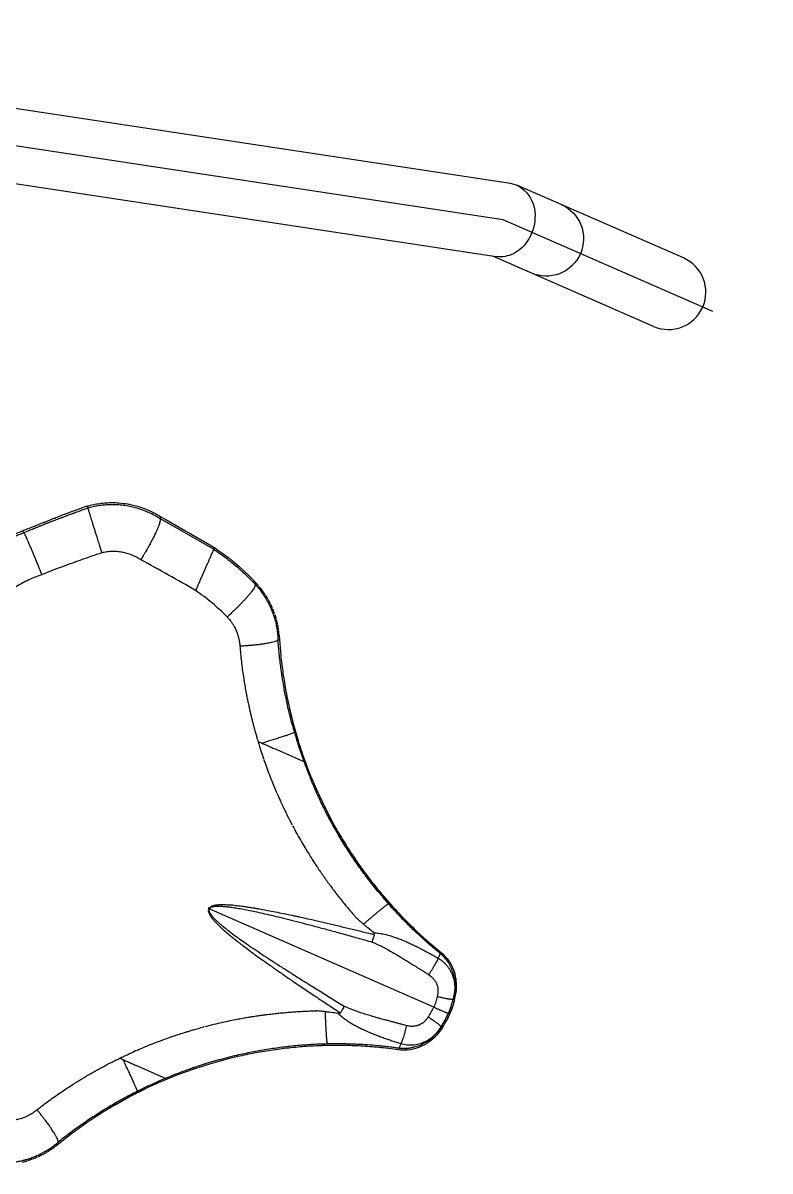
# Model space of a CAD drawing. Header units: millimetres. Extents: x 1145859089 to 1147511753, y -1047484727 to -1047247487.
# Drawn here: x 1146005677 to 1146006017, y -1047431487 to -1047430964 of the extents above; entities that cross this region are included whole.
import ezdxf
from ezdxf.xclip import XClip

# ---------------------------------------------------------------- set-up
doc = ezdxf.new("R2010")
doc.units = ezdxf.units.MM
doc.header["$LTSCALE"] = 100
doc.header["$MEASUREMENT"] = 0
doc.header["$XCLIPFRAME"] = 2
doc.linetypes.add('단지배치도$0$CENTER', pattern=[31, 30, -0.5, 0, -0.5])
doc.layers.get('0').update_dxf_attribs({"linetype": 'CONTINUOUS'})
doc.layers.add('XREF', color=135, linetype='CONTINUOUS')
doc.layers.add('단지배치도$0$W240910', color=135, linetype='CONTINUOUS')

# ---------------------------------------------------------------- blocks, each defined once
blk = doc.blocks.new('단지배치도$0$zw$9902')
at = {"layer": '단지배치도$0$W240910', "linetype": 'ByBlock', "ltscale": 20}
for p, q in [((67398.86, -59613.34), (67757.99, -59667.81)), ((67751.57, -59701.22), (67393.74, -59646.96)), ((67757.99, -59667.81), (67760.96, -59668.67)), ((67836.75, -59701.81), (67760.96, -59668.67)), ((67823.13, -59732.97), (67750, -59700.98)), ((67565.47, -59814.81), (67565.76, -59815.72)), ((67598.99, -59819.69), (67598.52, -59820.47)), ((67598.99, -59819.69), (67601.22, -59820.93)), ((67545.67, -59822.25), (67549.05, -59820.92)), ((67550.64, -59820.31), (67550.78, -59820.25)), ((67550.78, -59820.25), (67550.92, -59820.2)), ((67598.53, -59820.48), (67598.52, -59820.47)), ((67610.87, -59827.41), (67598.52, -59820.47)), ((67601.22, -59820.93), (67604.09, -59822.55)), ((67604.09, -59822.55), (67606.96, -59824.18)), ((67606.96, -59824.18), (67609.82, -59825.82)), ((67536.6, -59826.97), (67536.24, -59826.08)), ((67609.82, -59825.82), (67612.67, -59827.47)), ((67622.97, -59834.46), (67610.87, -59827.41)), ((67612.67, -59827.47), (67615.52, -59829.13)), ((67615.52, -59829.13), (67618.37, -59830.8)), ((67618.37, -59830.8), (67621.2, -59832.48)), ((67621.2, -59832.48), (67623.49, -59833.84)), ((67622.96, -59834.48), (67622.97, -59834.46)), ((67622.99, -59834.49), (67622.97, -59834.48)), ((67623.02, -59834.5), (67622.99, -59834.49)), ((67623.03, -59834.51), (67623.02, -59834.5)), ((67623.05, -59834.52), (67623.03, -59834.51)), ((67623.06, -59834.52), (67623.05, -59834.52)), ((67623.49, -59833.84), (67623.06, -59834.52)), ((67623.06, -59834.52), (67623.06, -59834.52)), ((67623.49, -59833.84), (67625.33, -59835.08)), ((67625.33, -59835.08), (67627.72, -59836.77)), ((67627.72, -59836.77), (67630.06, -59838.53)), ((67630.06, -59838.53), (67632.34, -59840.36)), ((67632.34, -59840.36), (67634.57, -59842.25)), ((67634.57, -59842.25), (67636.74, -59844.21)), ((67636.74, -59844.21), (67639.15, -59846.52)), ((67642.47, -59849.98), (67641.94, -59850.46)), ((67614.75, -59853.27), (67614.76, -59853.23)), ((67652.29, -59875.56), (67652.93, -59875.53)), ((67652.29, -59875.56), (67652.29, -59875.57)), ((67652.83, -59873.74), (67652.93, -59875.53)), ((67652.93, -59875.53), (67653.54, -59882.77)), ((67657.34, -59906.22), (67659.22, -59913.92)), ((67659.22, -59913.92), (67661.4, -59921.54)), ((67643.21, -59922.03), (67643.21, -59922.06)), ((67644.81, -59922.76), (67643.21, -59922.06)), ((67649.79, -59924.94), (67650.77, -59925.37)), ((67664.11, -59931.2), (67650.77, -59925.37)), ((67663.89, -59929.07), (67666.67, -59936.5)), ((67664.11, -59931.2), (67664.12, -59931.21)), ((67666.67, -59936.5), (67669.74, -59943.82)), ((67669.74, -59943.82), (67673.1, -59951)), ((67673.1, -59951), (67676.74, -59958.05)), ((67674.65, -59955.17), (67674.4, -59954.7)), ((67698.95, -59990.83), (67704.14, -59996.82)), ((67704.14, -59996.82), (67709.57, -60002.6)), ((67620.85, -59998.15), (67620.73, -59998.09)), ((67620.85, -59998.14), (67620.73, -59998.09)), ((67620.9, -59998.16), (67620.85, -59998.14)), ((67620.9, -59998.17), (67620.85, -59998.15)), ((67620.94, -59998.18), (67620.9, -59998.16)), ((67620.94, -59998.18), (67620.9, -59998.17)), ((67620.98, -59998.2), (67620.94, -59998.18)), ((67620.98, -59998.2), (67620.94, -59998.18)), ((67723.17, -60042.89), (67620.98, -59998.2)), ((67723.17, -60042.89), (67620.98, -59998.2)), ((67643.67, -59998.13), (67646.33, -59998.61)), ((67646.33, -59998.61), (67647.57, -59998.85)), ((67687.9, -60002.27), (67688.12, -60002.51)), ((67688.11, -60002.51), (67688.14, -60002.54)), ((67636.33, -60014.91), (67638.49, -60016.53)), ((67638.49, -60016.53), (67639.51, -60017.29)), ((67721.08, -60013.49), (67726.6, -60018.14)), ((67726.6, -60018.14), (67726.6, -60018.14)), ((67728.75, -60020.25), (67728.75, -60020.25)), ((67728.75, -60020.25), (67729.22, -60020.83)), ((67729.22, -60020.83), (67730.08, -60022.01)), ((67730.08, -60022.01), (67730.85, -60023.25)), ((67730.85, -60023.25), (67731.53, -60024.55)), ((67731.53, -60024.55), (67732.12, -60025.88)), ((67732.12, -60025.88), (67732.7, -60027.59)), ((67731.95, -60039.19), (67731.96, -60039.19)), ((67731.96, -60039.19), (67731.97, -60039.19)), ((67731.96, -60039.34), (67731.97, -60039.27)), ((67731.96, -60039.34), (67732.59, -60039.51)), ((67731.97, -60039.19), (67731.97, -60039.2)), ((67731.97, -60039.2), (67731.97, -60039.22)), ((67731.97, -60039.22), (67731.97, -60039.24)), ((67731.97, -60039.24), (67731.97, -60039.27)), ((67732.59, -60039.51), (67732.32, -60040.57)), ((67669.39, -60044.58), (67669.72, -60044.57)), ((67669.72, -60044.57), (67669.76, -60044.57)), ((67730.82, -60045), (67731.16, -60044.14)), ((67731.18, -60044.08), (67730.85, -60044.94)), ((67731.16, -60044.14), (67731.48, -60043.27)), ((67731.5, -60043.21), (67731.18, -60044.08)), ((67731.79, -60042.34), (67731.5, -60043.21)), ((67732.06, -60041.46), (67731.79, -60042.34)), ((67732.32, -60040.57), (67732.06, -60041.46)), ((67728.15, -60050.4), (67728.61, -60049.6)), ((67728.61, -60049.6), (67729.06, -60048.79)), ((67729.06, -60048.79), (67729.48, -60047.97)), ((67729.51, -60047.92), (67729.08, -60048.74)), ((67729.26, -60045.56), (67729.78, -60045.79)), ((67729.26, -60045.56), (67729.78, -60045.79)), ((67729.48, -60047.97), (67729.88, -60047.14)), ((67729.91, -60047.09), (67729.51, -60047.92)), ((67730.38, -60046.05), (67729.78, -60045.79)), ((67730.38, -60046.05), (67729.78, -60045.79)), ((67729.88, -60047.14), (67730.27, -60046.3)), ((67730.29, -60046.25), (67729.91, -60047.09)), ((67730.27, -60046.3), (67730.38, -60046.05)), ((67730.38, -60046.05), (67730.29, -60046.25)), ((67730.49, -60045.79), (67730.38, -60046.05)), ((67730.38, -60046.05), (67730.47, -60045.85)), ((67730.47, -60045.85), (67730.82, -60045)), ((67730.85, -60044.94), (67730.49, -60045.79)), ((67726.41, -60051.86), (67726.41, -60051.87)), ((67726.41, -60051.87), (67726.42, -60051.87)), ((67726.42, -60051.87), (67726.43, -60051.86)), ((67726.43, -60051.86), (67726.44, -60051.85)), ((67726.44, -60051.85), (67726.46, -60051.84)), ((67726.46, -60051.84), (67726.48, -60051.82)), ((67726.53, -60051.77), (67726.48, -60051.82)), ((67726.53, -60051.77), (67727.08, -60052.11)), ((67727.08, -60052.11), (67727.67, -60051.19)), ((67727.67, -60051.19), (67728.15, -60050.4)), ((67668.5, -60060.46), (67676.42, -60060.2)), ((67676.42, -60060.2), (67684.35, -60060.26)), ((67716.75, -60061.01), (67718.4, -60060.28)), ((67700.15, -60061.32), (67707.32, -60062.22)), ((67707.32, -60062.22), (67707.32, -60062.22)), ((67710.33, -60062.36), (67711.08, -60062.31)), ((67710.33, -60062.36), (67710.33, -60062.36)), ((67711.08, -60062.31), (67712.53, -60062.14)), ((67712.53, -60062.14), (67713.96, -60061.87)), ((67713.96, -60061.87), (67715.37, -60061.49)), ((67715.37, -60061.49), (67716.75, -60061.01)), ((67580.14, -60066.22), (67580.17, -60066.21)), ((67581.76, -60066.91), (67580.17, -60066.21)), ((67586.75, -60069.09), (67587.72, -60069.51)), ((67601.07, -60075.35), (67587.73, -60069.52)), ((67614.15, -60070.92), (67621.71, -60068.51)), ((67621.71, -60068.51), (67629.35, -60066.4)), ((67625.82, -60066.82), (67625.31, -60066.96)), ((67599.35, -60076.63), (67606.69, -60073.63)), ((67601.07, -60075.35), (67601.08, -60075.36)), ((67606.69, -60073.63), (67614.15, -60070.92)), ((67585.05, -60083.49), (67592.13, -60079.92)), ((67578.12, -60087.33), (67585.05, -60083.49)), ((67552.6, -60104.94), (67558.32, -60100.47)), ((67551.21, -60106.07), (67552.6, -60104.94)), ((67552.19, -60104.44), (67552.19, -60104.44)), ((67552.19, -60104.44), (67552.6, -60104.93))]:
    blk.add_line(p, q, dxfattribs=at)
at = {"layer": '단지배치도$0$W240910', "linetype": '단지배치도$0$CENTER'}
for p, q in [((67754.77, -59684.51), (67396.29, -59630.15)), ((67850.1, -59726.21), (67754.77, -59684.51))]:
    blk.add_line(p, q, dxfattribs=at)
at = {"layer": '단지배치도$0$W240910'}
blk.add_arc((56404.25, -57219.78, 0), 12756.72, 322.50733, 9.110085, dxfattribs=at)
at = {"layer": '단지배치도$0$W240910', "linetype": 'ByBlock', "ltscale": 20}
for centre, radius, start, end in [((67829.94, -59717.39), 17, 246.3767, 66.3767), ((67576.06, -59851.12), 37.83, 106.1231, 106.2571), ((67769.86, -60388.55), 609.06, 109.60855, 111.06806), ((67769.87, -60388.55), 609.06, 111.09628, 112.55588), ((67568.95, -59917.25), 99.65, 43.99, 45.2172), ((67569.22, -59916.99), 99.28, 43.7043, 43.9894), ((67569.47, -59916.75), 98.93, 42.6498, 43.7048), ((67569.72, -59916.52), 98.59, 42.4493, 42.6493), ((67614.3, -59875.82), 38.22, 40.2335, 42.5265), ((67613.63, -59876.39), 39.1, 39.655, 40.2399), ((67612.66, -59877.18), 40.35, 36.6853, 39.6388), ((67612.48, -59877.31), 40.58, 36.1268, 36.688), ((67612.72, -59877.14), 40.28, 33.2641, 36.1296), ((67612.99, -59876.96), 39.96, 32.6109, 33.2611), ((67613.04, -59876.93), 39.9, 29.7848, 32.6106), ((67612.94, -59876.99), 40.02, 29.0916, 29.7865), ((67612.88, -59877.02), 40.08, 26.2932, 29.091), ((67612.86, -59877.03), 40.1, 25.5359, 26.2935), ((67612.9, -59877.01), 40.06, 22.7492, 25.5364), ((67612.98, -59876.98), 39.98, 22.2753, 22.7485), ((67612.94, -59877), 40.02, 21.8745, 22.2752), ((67612.87, -59877.02), 40.09, 19.114, 21.874), ((67612.86, -59877.03), 40.11, 18.3185, 19.1143), ((67612.89, -59877.02), 40.07, 15.4954, 18.3188), ((67612.95, -59877), 40.01, 14.8178, 15.4949), ((67613.06, -59876.97), 39.9, 11.9781, 14.8196), ((67613.01, -59876.98), 39.95, 11.3388, 11.9778), ((67612.68, -59877.05), 40.28, 8.4625, 11.3357), ((67612.38, -59877.09), 40.59, 7.9096, 8.4655), ((67612.78, -59877.04), 40.19, 4.7144, 7.9159), ((67854.87, -59861.65), 203.03, 195.0062, 196.0308), ((67852.53, -59862.32), 200.61, 196.0328, 200.0848), ((67856.43, -59861.11), 204.69, 200.0256, 202.3349), ((67684.8, -59931.03), 36.03, 203.0909, 203.7586), ((67853.62, -59862.38), 201.59, 219.397, 221.4888), ((67716.49, -60030.58), 16.03, 40.1322, 50.904), ((67713.51, -60033.27), 20.02, 11.8651, 16.481), ((67694.32, -60030.28), 38.71, 341.4102, 346.5763), ((67694.5, -60030.35), 38.51, 336.3673, 341.4208), ((67694.32, -60030.27), 38.71, 326.1771, 331.3432), ((67694.49, -60030.36), 38.51, 331.3326, 336.3861), ((67614.99, -60090.66), 36.03, 108.9947, 109.6625), ((67679.18, -60261.22), 201.59, 91.2646, 93.3564), ((67709.54, -60042.33), 20.02, 296.2724, 300.8883), ((67709.59, -60046.35), 16.03, 261.8494, 272.6211), ((67678.39, -60260.47), 200.61, 112.6686, 116.7206), ((67680.15, -60264.15), 204.69, 110.4185, 112.7278), ((67679.49, -60262.63), 203.03, 116.7226, 117.7472), ((67526.21, -60074.1), 40.59, 304.2879, 304.8438), ((67526.45, -60074.42), 40.19, 304.8375, 308.0389), ((67526.51, -60074.53), 40.06, 287.217, 290.0042), ((67526.54, -60074.61), 39.98, 290.0049, 290.4781), ((67526.52, -60074.57), 40.02, 290.4781, 290.8788), ((67526.5, -60074.51), 40.09, 290.8794, 293.6394), ((67526.49, -60074.49), 40.11, 293.6391, 294.4349), ((67526.51, -60074.53), 40.07, 294.4345, 297.258), ((67526.53, -60074.58), 40.01, 297.2585, 297.9356), ((67526.59, -60074.68), 39.9, 297.9338, 300.7753), ((67526.56, -60074.64), 39.95, 300.7755, 301.4146), ((67526.38, -60074.35), 40.28, 301.4177, 304.2909), ((67526.5, -60074.52), 40.08, 283.6623, 286.4601), ((67526.5, -60074.5), 40.1, 286.4599, 287.2175)]:
    blk.add_arc(centre, radius, start, end, dxfattribs=at)
for points, start_tangent, end_tangent in [([(67760.96, -59668.67), (67768.32, -59677.13)], (0.91965, -0.39274), (0.326914, -0.945054)), ([(67768.32, -59677.13), (67767.83, -59690.23)], (0.326914, -0.945054), (-0.364297, -0.931283)), ([(67781.34, -59677.58), (67790.1, -59686.67), (67789.86, -59699.86)], (0.9162, -0.400722), (-0.400722, -0.9162)), ([(67767.83, -59690.23), (67759.43, -59699.86), (67751.57, -59701.16)], (-0.364297, -0.931283), (-0.99151, 0.130032)), ([(67789.86, -59699.86), (67780.34, -59708.99), (67767.71, -59708.73)], (-0.400722, -0.9162), (-0.9162, 0.400722)), ([(67565.55, -59814.78), (67568.29, -59814.1), (67571.15, -59813.59), (67574.04, -59813.28), (67576.95, -59813.19), (67579.86, -59813.3), (67583.86, -59813.79)], (0.960667, 0.277703), (0.993161, -0.11675)), ([(67582.62, -59814.56), (67579.81, -59814.25), (67576.98, -59814.15), (67574.14, -59814.24), (67572.93, -59814.34), (67571.72, -59814.48), (67570.52, -59814.66), (67569.31, -59814.87), (67568.12, -59815.12), (67566.97, -59815.39), (67565.76, -59815.72)], (-0.98971, 0.143088), (-0.960406, -0.278603)), ([(67598.53, -59820.48), (67596.08, -59819.03), (67593.53, -59817.76), (67590.89, -59816.67), (67588.19, -59815.77), (67585.43, -59815.07), (67582.62, -59814.56)], (-0.841583, 0.540128), (-0.98971, 0.143088)), ([(67583.86, -59813.79), (67585.62, -59814.13), (67588.44, -59814.86), (67591.2, -59815.78), (67593.89, -59816.9), (67596.49, -59818.2), (67598.92, -59819.64)], (0.985265, -0.171034), (0.841505, -0.54025)), ([(67565.76, -59815.72), (67565, -59815.99), (67564.11, -59816.31), (67563.09, -59816.68), (67561.92, -59817.11), (67560.69, -59817.55), (67559.68, -59817.93), (67559.11, -59818.13), (67558.65, -59818.3), (67558.2, -59818.47), (67557.31, -59818.8), (67556.45, -59819.12), (67555.35, -59819.54), (67554.01, -59820.05), (67552.61, -59820.58), (67551.01, -59821.19), (67549.35, -59821.84), (67547.9, -59822.4), (67546.68, -59822.88), (67545.67, -59823.28), (67544.88, -59823.6), (67544.31, -59823.82), (67543.9, -59823.99), (67543.17, -59824.28), (67542.68, -59824.48), (67542.1, -59824.71), (67541.08, -59825.13), (67539.92, -59825.6), (67538.94, -59826), (67538.06, -59826.37), (67537.28, -59826.69), (67536.6, -59826.97)], (-0.942186, -0.335091), (-0.923166, -0.384402)), ([(67565.76, -59815.72), (67565.88, -59816.16), (67565.99, -59816.56), (67566.12, -59816.99), (67566.29, -59817.55), (67566.48, -59818.17), (67566.69, -59818.86), (67566.93, -59819.62), (67567.31, -59820.85), (67567.72, -59822.16), (67567.97, -59822.94), (67568.22, -59823.74), (67568.47, -59824.55), (67568.74, -59825.38), (67569.27, -59827.07), (67569.8, -59828.75), (67570.18, -59829.98), (67570.57, -59831.21), (67570.96, -59832.45), (67571.54, -59834.29), (67572.1, -59836.08)], (0.092278, -0.995733), (0.301499, -0.953466)), ([(67598.53, -59820.48), (67598.66, -59821.16), (67598.57, -59821.75), (67598.38, -59822.52), (67598.2, -59823.08), (67597.98, -59823.71), (67597.72, -59824.41), (67597.24, -59825.57), (67596.66, -59826.86), (67596.26, -59827.71), (67595.82, -59828.62), (67595.34, -59829.59), (67594.54, -59831.13), (67593.65, -59832.77), (67593.24, -59833.51), (67592.79, -59834.3), (67592.31, -59835.13), (67591.81, -59835.99), (67591.55, -59836.43), (67591.27, -59836.89), (67590.66, -59837.89), (67589.85, -59839.19)], (0.672965, -0.739674), (-0.531416, -0.847111)), ([(67536.6, -59826.97), (67536.02, -59827.2), (67535.23, -59827.51), (67534.31, -59827.89), (67533.64, -59828.18), (67533.06, -59828.42), (67532.36, -59828.73), (67531.67, -59829.04), (67530.1, -59829.78), (67528.31, -59830.65), (67526.73, -59831.47), (67525.32, -59832.23), (67522.89, -59833.63), (67520.24, -59835.28), (67517.64, -59837.01), (67515.11, -59838.84), (67512.65, -59840.75)], (-0.934182, -0.356796), (-0.780622, -0.625004)), ([(67536.24, -59826.08), (67531.07, -59828.24), (67526.05, -59830.73), (67521.19, -59833.52), (67516.51, -59836.61), (67513.25, -59839.02)], (-0.933825, -0.35773), (-0.790723, -0.612174)), ([(67536.6, -59826.97), (67536.9, -59827.43), (67537.15, -59827.93), (67537.48, -59828.6), (67537.85, -59829.42), (67538.29, -59830.4), (67538.8, -59831.56), (67539.36, -59832.87), (67539.74, -59833.76), (67540.16, -59834.75), (67540.68, -59835.99), (67541.14, -59837.09), (67541.5, -59837.96), (67541.94, -59839.04), (67542.64, -59840.76), (67543.29, -59842.37), (67543.64, -59843.24), (67544.07, -59844.32), (67544.45, -59845.28), (67544.74, -59846)], (0.880508, -0.474032), (0.365511, -0.930807)), ([(67589.85, -59839.19), (67587.86, -59838.02), (67585.77, -59837.07), (67583.56, -59836.32), (67581.3, -59835.8), (67579, -59835.51), (67576.68, -59835.46), (67574.37, -59835.65), (67572.1, -59836.08)], (-0.827375, 0.561649), (-0.975093, -0.221798)), ([(67622.97, -59834.48), (67622.71, -59835.06), (67622.46, -59835.64), (67622.14, -59836.38), (67621.74, -59837.3), (67621.27, -59838.37), (67620.73, -59839.6), (67620.13, -59840.96), (67619.49, -59842.43), (67618.8, -59844.01), (67618.07, -59845.66), (67617.34, -59847.33)], (0.516948, -0.856017), (-0.505945, -0.862566)), ([(67623.06, -59834.52), (67626.3, -59836.72), (67629.61, -59839.17), (67632.99, -59841.89)], (0.838775, -0.544478), (0.763339, -0.645998)), ([(67572.1, -59836.08), (67567.43, -59837.65), (67562.85, -59839.25), (67558.34, -59840.86), (67553.8, -59842.53), (67549.18, -59844.28), (67544.74, -59846)], (-0.942335, -0.334672), (-0.935735, -0.352705)), ([(67614.76, -59853.23), (67602.46, -59846.16), (67589.85, -59839.19)], (-0.859896, 0.510469), (-0.876738, 0.480968)), ([(67544.74, -59846), (67541.35, -59847.32), (67538.08, -59848.78), (67534.86, -59850.44), (67531.74, -59852.26), (67528.73, -59854.23), (67525.55, -59856.58), (67522.53, -59859.1), (67520.09, -59861.37), (67517.78, -59863.74), (67515.59, -59866.24)], (-0.934339, -0.356387), (-0.517728, -0.855545)), ([(67632.99, -59841.89), (67636.16, -59844.69), (67639.36, -59847.77), (67641.94, -59850.46)], (0.763339, -0.645998), (0.678066, -0.735001)), ([(67617.34, -59847.33), (67616.51, -59849.23), (67615.65, -59851.21), (67614.76, -59853.23)], (-0.505945, -0.862566), (-0.544181, -0.838968)), ([(67641.94, -59850.46), (67641.78, -59851.38), (67641.36, -59852.16), (67640.88, -59852.9), (67640.25, -59853.74), (67639.5, -59854.7), (67638.61, -59855.74), (67638.19, -59856.23), (67637.78, -59856.69), (67637.38, -59857.13), (67637, -59857.54), (67636.64, -59857.93), (67636.31, -59858.28), (67635.93, -59858.68), (67635.6, -59859.02), (67635.33, -59859.31), (67634.92, -59859.72), (67634.58, -59860.07), (67634.09, -59860.57), (67633.43, -59861.21), (67632.85, -59861.79), (67632.43, -59862.19), (67631.79, -59862.81), (67630.44, -59864.07), (67629.13, -59865.27)], (0.404307, -0.914623), (-0.741726, -0.670702)), ([(67641.94, -59850.46), (67643.81, -59852.65), (67645.67, -59855.2), (67646.17, -59855.97), (67646.42, -59856.37), (67646.72, -59856.86), (67647.07, -59857.46), (67647.75, -59858.69), (67648.52, -59860.23), (67649.34, -59862.08)], (0.678174, -0.734901), (0.377965, -0.92582)), ([(67629.13, -59865.27), (67625.82, -59861.99), (67622.32, -59858.89), (67618.61, -59855.97), (67614.75, -59853.27)], (-0.682265, 0.731105), (-0.833294, 0.55283)), ([(67629.13, -59865.27), (67629.44, -59865.59), (67629.95, -59866.18), (67630.65, -59867.04), (67631.48, -59868.2), (67631.83, -59868.76), (67632.17, -59869.32), (67633.25, -59871.47), (67633.57, -59872.25), (67633.82, -59872.94), (67634.02, -59873.54), (67634.17, -59874.05), (67634.28, -59874.46), (67634.41, -59874.99), (67634.5, -59875.39), (67634.59, -59875.84), (67634.67, -59876.31), (67634.74, -59876.75), (67634.84, -59877.68), (67634.91, -59878.59)], (0.678819, -0.734306), (0.062201, -0.998064)), ([(67649.34, -59862.08), (67650.08, -59864.01), (67650.65, -59865.76), (67651.09, -59867.32), (67651.41, -59868.68), (67651.76, -59870.5), (67652.02, -59872.26), (67652.19, -59873.95), (67652.29, -59875.57)], (0.377965, -0.92582), (0.037, -0.999315)), ([(67652.29, -59875.57), (67652.05, -59875.87), (67651.46, -59876.2), (67650.51, -59876.54), (67649.2, -59876.89), (67648.14, -59877.12), (67646.97, -59877.34), (67645.87, -59877.52), (67645.11, -59877.63), (67644.27, -59877.75), (67643.35, -59877.87), (67642.36, -59877.99), (67641.27, -59878.1)], (-0.232891, -0.972503), (-0.999982, 0.006052)), ([(67658.76, -59914.22), (67657.16, -59907.87), (67655.77, -59901.46), (67654.59, -59895.02), (67653.62, -59888.55), (67652.85, -59882.06), (67652.29, -59875.56)], (-0.259039, 0.965867), (-0.069628, 0.997573)), ([(67641.27, -59878.1), (67640.48, -59878.18), (67639.79, -59878.25), (67639.18, -59878.3), (67638.66, -59878.34), (67638.19, -59878.38), (67636.53, -59878.49), (67634.91, -59878.59)], (-0.999982, 0.006052), (-0.988963, 0.14816)), ([(67634.91, -59878.59), (67635.61, -59885.52), (67636.54, -59892.45), (67637.55, -59898.54), (67637.84, -59900.08), (67637.99, -59900.88), (67638.16, -59901.73), (67638.39, -59902.89), (67638.69, -59904.35)], (0.098619, -0.995125), (0.218349, -0.975871)), ([(67653.51, -59882.54), (67653.64, -59883.81), (67654.7, -59892.04), (67656.09, -59900.23), (67657.82, -59908.35), (67659.89, -59916.39), (67662.29, -59924.34), (67663.89, -59929.07)], (0.099831, -0.995004), (0.341836, -0.93976)), ([(67638.69, -59904.35), (67638.96, -59905.59), (67639.26, -59906.99), (67639.61, -59908.54), (67640.02, -59910.24), (67640.48, -59912.13), (67640.91, -59913.82), (67641.17, -59914.83), (67641.38, -59915.63), (67641.54, -59916.21), (67641.64, -59916.58), (67641.82, -59917.22), (67641.92, -59917.59), (67642.15, -59918.43), (67642.43, -59919.41)], (0.218349, -0.975871), (0.192868, -0.981225)), ([(67659.73, -59917.72), (67659.01, -59918.13), (67658.16, -59918.48), (67656.97, -59918.92), (67655.47, -59919.44), (67653.68, -59920.04), (67651.67, -59920.68), (67649.49, -59921.36)], (-0.709917, -0.704286), (-0.955953, -0.293519)), ([(67642.43, -59919.41), (67642.81, -59920.72), (67643.21, -59922.03)], (0.192868, -0.981225), (0.145022, -0.989428)), ([(67643.21, -59922.06), (67643.35, -59922.5), (67643.71, -59923.67), (67644.35, -59925.7), (67645.53, -59929.28)], (0.294748, -0.955575), (0.316547, -0.948577)), ([(67649.49, -59921.36), (67647.15, -59922.07), (67644.81, -59922.76)], (-0.955953, -0.293519), (-0.998501, -0.054731)), ([(67649.8, -59924.94), (67647.97, -59924.14), (67646.6, -59923.54), (67645.67, -59923.14), (67644.81, -59922.76)], (-0.877846, 0.478943), (-0.916262, 0.40058)), ([(67645.53, -59929.28), (67645.74, -59929.92), (67645.87, -59930.25)], (0.316547, -0.948577), (0.385672, -0.922636)), ([(67645.85, -59930.25), (67646.99, -59933.43), (67648.38, -59937.13)], (0.338415, -0.940997), (0.363862, -0.931453)), ([(67648.38, -59937.13), (67649.81, -59940.76), (67651.66, -59945.16)], (0.363862, -0.931453), (0.392337, -0.919822)), ([(67674.4, -59954.7), (67673.93, -59953.78), (67673.45, -59952.83), (67672.97, -59951.86), (67672.47, -59950.86), (67671.98, -59949.83), (67671.31, -59948.43), (67670.58, -59946.87), (67669.99, -59945.59), (67669.59, -59944.7), (67669.29, -59944.03), (67669.09, -59943.59), (67668.88, -59943.09), (67668.63, -59942.53), (67668.39, -59941.97), (67668.15, -59941.41), (67667.09, -59938.89)], (-0.458711, 0.888585), (-0.380022, 0.924977)), ([(67651.82, -59945.55), (67653.36, -59949), (67654.48, -59951.42)], (0.40303, -0.915187), (0.421681, -0.906744)), ([(67654.48, -59951.42), (67655.16, -59952.84), (67655.37, -59953.29), (67655.81, -59954.2), (67656.5, -59955.6), (67658.64, -59959.78)], (0.421681, -0.906744), (0.468935, -0.883233)), ([(67697.84, -59990.33), (67693.47, -59984.81), (67689.27, -59979.12), (67685.28, -59973.29), (67681.51, -59967.35), (67677.97, -59961.31), (67674.65, -59955.17)], (-0.635039, 0.77248), (-0.458963, 0.888455)), ([(67658.64, -59959.78), (67658.85, -59960.18)], (0.468935, -0.883233), (-0.884478, -0.466582)), ([(67658.92, -59960.31), (67660.99, -59964.14), (67662.94, -59967.58), (67664.75, -59970.64), (67666.39, -59973.33), (67667.85, -59975.65), (67669.12, -59977.61), (67670.18, -59979.22), (67670.93, -59980.33), (67671.51, -59981.19), (67671.91, -59981.78), (67672.14, -59982.1), (67672.46, -59982.57), (67672.76, -59983), (67673.15, -59983.55), (67673.4, -59983.91), (67673.64, -59984.25), (67673.87, -59984.58), (67674.66, -59985.68), (67675.46, -59986.78), (67676.26, -59987.86)], (0.455083, -0.890449), (0.571303, -0.820739)), ([(67676.68, -59957.94), (67679.03, -59962.15), (67683.25, -59969.19), (67687.76, -59976.05), (67692.54, -59982.72), (67697.6, -59989.18), (67702.91, -59995.44), (67708.48, -60001.48), (67714.29, -60007.28), (67720.33, -60012.84), (67721.08, -60013.49)], (0.475963, -0.879465), (0.753758, -0.657152)), ([(67676.26, -59987.86), (67676.95, -59988.8), (67677.7, -59989.79)], (0.571303, -0.820739), (0.617163, -0.786836)), ([(67677.7, -59989.79), (67679.53, -59992.18), (67681.1, -59994.16)], (0.617163, -0.786836), (0.623448, -0.781865)), ([(67620.72, -59998.09), (67621.01, -59997.63), (67621.67, -59997.1)], (0.391327, 0.920252), (0.995793, 0.091636)), ([(67620.98, -59998.2), (67621.26, -59997.8), (67621.78, -59997.44), (67622.62, -59997.16)], (0.459142, 0.888363), (0.992681, 0.120765)), ([(67621.67, -59997.1), (67622.78, -59996.64), (67623.21, -59996.53), (67623.67, -59996.44)], (0.852683, 0.522429), (0.986532, 0.163568)), ([(67622.62, -59997.16), (67623.78, -59996.98), (67625.25, -59996.92), (67627, -59996.99), (67629, -59997.17), (67631.23, -59997.46), (67633.7, -59997.83), (67636.43, -59998.31), (67639.42, -59998.89), (67642.67, -59999.58), (67646.17, -60000.35), (67650.31, -60001.32), (67654.76, -60002.4), (67659.52, -60003.59), (67664.58, -60004.9), (67670.06, -60006.34), (67675.85, -60007.9), (67681.96, -60009.58), (67688.39, -60011.37), (67695.13, -60013.3)], (0.992681, 0.120765), (0.959934, -0.280225)), ([(67623.67, -59996.44), (67625.25, -59996.25), (67625.71, -59996.22), (67626.19, -59996.2), (67626.69, -59996.19), (67627.21, -59996.19), (67627.76, -59996.2)], (0.986532, 0.163568), (0.999887, 0.015025)), ([(67627.76, -59996.2), (67630.15, -59996.31), (67630.42, -59996.29)], (0.999887, 0.015025), (0.993391, 0.114779)), ([(67630.42, -59996.33), (67632.96, -59996.56), (67635.8, -59996.9)], (0.998635, 0.052226), (0.995179, -0.098072)), ([(67635.8, -59996.9), (67637.7, -59997.17), (67639.72, -59997.47)], (0.995179, -0.098072), (0.985406, -0.17022)), ([(67639.72, -59997.47), (67640.28, -59997.56), (67640.83, -59997.65), (67641.38, -59997.74), (67641.94, -59997.84), (67642.51, -59997.93), (67643.09, -59998.03), (67643.67, -59998.13)], (-0.985406, 0.17022), (0.982245, -0.187603)), ([(67681.1, -59994.16), (67682.8, -59996.26), (67684.37, -59998.16)], (0.623448, -0.781865), (0.645264, -0.763959)), ([(67698.93, -59998.57), (67699.42, -59998.18), (67699.86, -59997.83), (67700.3, -59997.48), (67700.96, -59996.98), (67701.55, -59996.55)], (0.778869, 0.627186), (0.814615, 0.580002)), ([(67701.55, -59996.55), (67701.93, -59996.28), (67702.25, -59996.09), (67702.61, -59995.93)], (0.814615, 0.580002), (0.990049, -0.140724)), ([(67726.19, -60018.56), (67725.54, -60018.03), (67724.8, -60017.42), (67723.97, -60016.72), (67723.05, -60015.95), (67721.96, -60015.02), (67720.82, -60014.03), (67720.29, -60013.56), (67719.83, -60013.16), (67719.44, -60012.81), (67719.12, -60012.53), (67718.67, -60012.12), (67715.35, -60009.07), (67713.14, -60006.96), (67711.01, -60004.86), (67708.48, -60002.28), (67706.72, -60000.44), (67704.65, -59998.2), (67702.61, -59995.93)], (-0.7756, 0.631224), (-0.662525, 0.74904)), ([(67620.72, -59998.09), (67620.58, -59998.61), (67620.64, -59999.45)], (-0.410075, -0.912052), (0.608701, -0.7934)), ([(67620.64, -59999.45), (67621.06, -60000.58), (67621.27, -60000.97), (67621.51, -60001.37)], (0.195228, -0.980758), (0.549596, -0.83543)), ([(67620.98, -59998.2), (67620.88, -59998.68), (67620.96, -59999.31), (67621.33, -60000.11)], (-0.340624, -0.9402), (0.5852, -0.810889)), ([(67621.33, -60000.11), (67621.98, -60001.09), (67622.94, -60002.21), (67624.17, -60003.44), (67625.67, -60004.78), (67627.39, -60006.23), (67629.34, -60007.79), (67631.55, -60009.47), (67634.01, -60011.27), (67636.71, -60013.19), (67639.66, -60015.23), (67643.18, -60017.62), (67647, -60020.15), (67651.1, -60022.84), (67655.5, -60025.67), (67660.28, -60028.71), (67665.35, -60031.9), (67670.73, -60035.25), (67676.41, -60038.76), (67682.4, -60042.4)], (0.5852, -0.810889), (0.85741, -0.514634)), ([(67621.51, -60001.37), (67622.45, -60002.66), (67622.74, -60003.01), (67623.05, -60003.38), (67623.38, -60003.75), (67623.74, -60004.14), (67624.11, -60004.53)], (0.549596, -0.83543), (0.667735, -0.744399)), ([(67647.57, -59998.85), (67651.05, -59999.52), (67654.75, -60000.27), (67658.68, -60001.1), (67659.36, -60001.24), (67660.05, -60001.39), (67660.75, -60001.54), (67661.45, -60001.7), (67662.16, -60001.85)], (0.988272, -0.152702), (0.974892, -0.222677)), ([(67662.16, -60001.85), (67666.97, -60002.92), (67672.02, -60004.08), (67677.33, -60005.32), (67679.99, -60005.95), (67682.68, -60006.59), (67685.41, -60007.25), (67688.16, -60007.92), (67690.68, -60008.54), (67693.62, -60009.27), (67696.25, -60009.94)], (0.974892, -0.222677), (0.964215, -0.26512)), ([(67684.37, -59998.16), (67686.12, -60000.23), (67687.9, -60002.27)], (0.645264, -0.763959), (0.651821, -0.758373)), ([(67691.15, -60005.14), (67689.73, -60003.92), (67688.14, -60002.54)], (-0.75887, 0.651243), (-0.803153, 0.595772)), ([(67691.15, -60005.14), (67692.1, -60004.31), (67693.1, -60003.45), (67693.52, -60003.09), (67693.91, -60002.75), (67694.19, -60002.51), (67694.75, -60002.04), (67695.08, -60001.76)], (0.750082, 0.661344), (0.766712, 0.641991)), ([(67695.08, -60001.76), (67695.54, -60001.37), (67695.99, -60000.99), (67696.46, -60000.6), (67696.94, -60000.2), (67697.93, -59999.38), (67698.93, -59998.57)], (0.76453, 0.644588), (0.778869, 0.627187)), ([(67624.11, -60004.53), (67625.82, -60006.22), (67625.98, -60006.43)], (0.667735, -0.744399), (0.590077, -0.807347)), ([(67626.02, -60006.4), (67627.91, -60008.11), (67630.09, -60009.96)], (0.639569, -0.768734), (0.747584, -0.664167)), ([(67695.71, -60008.96), (67693.21, -60006.87), (67692.12, -60005.96), (67691.63, -60005.54), (67691.15, -60005.14)], (-0.766915, 0.641749), (-0.763377, 0.645953)), ([(67630.09, -60009.96), (67631.57, -60011.18), (67633.17, -60012.45)], (0.747584, -0.664167), (0.793927, -0.608014)), ([(67633.17, -60012.45), (67633.62, -60012.81), (67634.05, -60013.15), (67634.49, -60013.49), (67634.94, -60013.84), (67635.4, -60014.19), (67635.86, -60014.55), (67636.33, -60014.91)], (-0.793927, 0.608014), (0.804545, -0.593892)), ([(67695.13, -60013.3), (67695.49, -60012.26), (67695.8, -60011.34), (67696.05, -60010.56), (67696.25, -60009.94)], (0.505681, 0.862721), (0.300515, 0.953777)), ([(67695.13, -60013.3), (67697.54, -60014.34), (67699.89, -60015.49), (67702.2, -60016.72), (67704.48, -60018), (67706.71, -60019.3), (67707.45, -60019.74), (67708.22, -60020.21), (67709.02, -60020.69), (67709.84, -60021.2), (67710.88, -60021.83), (67711.84, -60022.43), (67712.63, -60022.92), (67713.24, -60023.31), (67714.16, -60023.89), (67715.39, -60024.66), (67716.82, -60025.57), (67718.33, -60026.53), (67719.66, -60027.38), (67720.8, -60028.11)], (0.930363, -0.366641), (0.84826, -0.529579)), ([(67695.71, -60008.96), (67696.14, -60009.44), (67696.25, -60009.94)], (0.767889, -0.640583), (-0.291509, -0.956568)), ([(67695.71, -60008.96), (67698.15, -60009.24), (67700.69, -60009.73), (67702.99, -60010.33), (67705.19, -60011.02), (67707.26, -60011.76), (67709.42, -60012.61), (67711.66, -60013.57), (67712.63, -60014.01), (67713.61, -60014.47), (67714.61, -60014.95), (67715.63, -60015.45), (67716.66, -60015.97), (67717.71, -60016.51), (67719.61, -60017.52), (67721.44, -60018.52), (67723.3, -60019.55), (67725.19, -60020.63)], (0.995915, -0.090298), (0.885915, -0.463848)), ([(67639.51, -60017.29), (67642.36, -60019.38), (67645.42, -60021.59), (67648.7, -60023.91), (67649.27, -60024.32), (67649.85, -60024.72), (67650.43, -60025.13), (67651.02, -60025.55), (67651.62, -60025.96)], (0.783009, -0.62201), (0.825308, -0.564683)), ([(67725.19, -60020.63), (67725.5, -60020.03), (67725.71, -60019.58), (67725.92, -60019.1), (67726.19, -60018.56)], (0.699845, 0.714295), (0.918703, -0.39495)), ([(67726.6, -60018.14), (67726.19, -60018.56)], (-0.680388, -0.732852), (-0.680093, -0.733125)), ([(67728.48, -60020.84), (67727.39, -60019.64), (67726.19, -60018.56)], (-0.62725, 0.778818), (-0.778583, 0.627542)), ([(67720.8, -60028.11), (67721.5, -60027.12), (67722.2, -60026.07), (67722.89, -60024.99), (67723.53, -60023.93), (67724.1, -60022.94), (67724.57, -60022.04), (67724.94, -60021.26), (67725.2, -60020.63)], (0.583774, 0.811916), (0.687303, 0.726371)), ([(67725.2, -60020.63), (67726.31, -60021.37), (67727.43, -60022.27), (67728.38, -60023.18), (67729.31, -60024.24), (67730.08, -60025.3), (67730.8, -60026.49), (67731.37, -60027.65), (67731.86, -60028.91), (67732.21, -60030.1), (67732.48, -60031.36), (67732.65, -60032.68), (67732.71, -60034.06), (67732.67, -60035.35), (67732.52, -60036.66), (67732.28, -60037.93), (67731.95, -60039.19)], (0.827714, -0.56115), (-0.294322, -0.955706)), ([(67728.48, -60020.84), (67728.75, -60020.25)], (0.737418, 0.675437), (0.191443, 0.981504)), ([(67732.3, -60028.52), (67731.51, -60026.06), (67730.48, -60023.85), (67730.29, -60023.52), (67729.97, -60022.96), (67729.7, -60022.54), (67729.44, -60022.15), (67729.21, -60021.82), (67728.98, -60021.5), (67728.75, -60021.2), (67728.48, -60020.84)], (-0.245316, 0.969443), (-0.095681, 0.995412)), ([(67651.62, -60025.96), (67655.66, -60028.76), (67659.94, -60031.69), (67664.46, -60034.74), (67666.73, -60036.27), (67669.02, -60037.81), (67671.36, -60039.36), (67673.72, -60040.93), (67675.89, -60042.36), (67678.43, -60044.02), (67680.7, -60045.49)], (0.825308, -0.564683), (0.849225, -0.528031)), ([(67720.8, -60028.11), (67721.58, -60028.66), (67722.43, -60029.41), (67723.07, -60030.09), (67723.33, -60030.42), (67723.7, -60030.95), (67724.07, -60031.57), (67724.33, -60032.1), (67724.53, -60032.57), (67724.79, -60033.39), (67725.02, -60034.59), (67725.07, -60035.29), (67725.06, -60035.98), (67725, -60036.66), (67724.7, -60037.99)], (0.863409, -0.504504), (-0.221503, -0.97516)), ([(67731.96, -60039.34), (67732.45, -60037.5), (67732.76, -60035.62), (67732.89, -60033.75), (67732.76, -60031.06), (67732.3, -60028.52)], (0.300704, 0.953717), (-0.245316, 0.969443)), ([(67732.59, -60039.51), (67733.25, -60036.77), (67733.53, -60033.96), (67733.41, -60031.14), (67733.09, -60029.15)], (0.262654, 0.96489), (-0.206775, 0.978389)), ([(67724.7, -60037.99), (67724.07, -60040.48), (67723.17, -60042.89)], (-0.166787, -0.985993), (-0.401147, -0.916014)), ([(67724.7, -60037.99), (67725.53, -60038.18), (67726.46, -60038.42), (67727.31, -60038.63), (67727.91, -60038.76), (67728.28, -60038.83), (67728.75, -60038.92), (67729.28, -60039.01), (67729.92, -60039.12), (67730.65, -60039.21)], (0.994671, -0.1031), (0.936851, -0.34973)), ([(67730.65, -60039.21), (67731.16, -60039.26), (67731.54, -60039.26), (67731.95, -60039.19)], (0.936851, -0.34973), (0.816177, 0.577802)), ([(67658.83, -60045.08), (67661.52, -60044.91), (67663.98, -60044.77)], (0.997334, 0.072978), (0.998996, 0.044803)), ([(67663.98, -60044.77), (67666.69, -60044.66), (67669.39, -60044.58)], (0.998996, 0.044803), (0.999345, 0.036196)), ([(67673.71, -60045.01), (67671.85, -60044.8), (67669.76, -60044.57)], (-0.99335, 0.115132), (-0.982681, 0.185305)), ([(67682.4, -60042.4), (67681.88, -60043.37), (67681.42, -60044.22), (67681.02, -60044.93), (67680.7, -60045.49)], (-0.290202, -0.956965), (-0.496339, -0.868129)), ([(67682.4, -60042.4), (67684.8, -60043.46), (67687.24, -60044.4), (67689.71, -60045.27), (67692.2, -60046.07), (67694.67, -60046.82), (67695.5, -60047.07), (67696.36, -60047.32), (67697.26, -60047.58), (67698.19, -60047.84), (67699.36, -60048.17), (67700.45, -60048.47), (67701.34, -60048.71), (67702.05, -60048.9), (67703.1, -60049.19), (67704.5, -60049.56), (67706.14, -60049.99), (67707.87, -60050.45), (67709.39, -60050.85), (67710.7, -60051.2)], (0.900789, -0.434257), (0.964697, -0.263361)), ([(67720.61, -60047.35), (67722.01, -60045.19), (67723.17, -60042.89)], (0.610775, 0.791804), (0.400297, 0.916385)), ([(67723.17, -60042.89), (67723.98, -60043.25), (67724.91, -60043.65), (67725.92, -60044.1), (67726.7, -60044.44), (67727.47, -60044.77), (67727.92, -60044.97), (67728.27, -60045.12), (67728.64, -60045.29)], (0.916198, -0.400725), (0.718467, -0.695561)), ([(67723.17, -60042.89), (67723.98, -60043.25), (67724.91, -60043.66), (67725.92, -60044.1), (67726.7, -60044.44), (67727.47, -60044.77), (67727.92, -60044.97), (67728.27, -60045.12), (67728.64, -60045.29)], (0.916201, -0.400719), (0.998465, -0.05538)), ([(67618.91, -60051.78), (67623.13, -60050.7), (67626.98, -60049.8), (67630.45, -60049.04), (67633.54, -60048.43), (67636.24, -60047.92), (67638.54, -60047.52), (67640.44, -60047.21), (67641.77, -60047.01), (67642.79, -60046.85), (67643.5, -60046.75), (67643.89, -60046.69), (67644.45, -60046.61), (67644.97, -60046.54), (67645.64, -60046.45), (67646.07, -60046.39), (67646.49, -60046.34), (67646.88, -60046.28), (67648.23, -60046.12), (67649.58, -60045.95), (67650.92, -60045.8)], (0.962771, 0.270317), (0.99048, 0.137656)), ([(67650.92, -60045.8), (67652.08, -60045.68), (67653.31, -60045.56)], (0.99048, 0.137656), (0.996717, 0.080967)), ([(67653.31, -60045.56), (67656.3, -60045.28), (67658.83, -60045.08)], (0.996717, 0.080967), (0.997334, 0.072978)), ([(67673.71, -60045.01), (67673.75, -60046.27), (67673.79, -60047.59), (67673.81, -60048.14), (67673.83, -60048.66), (67673.85, -60049.03), (67673.88, -60049.76), (67673.89, -60050.19)], (0.023575, -0.999722), (0.049075, -0.998795)), ([(67679.61, -60045.77), (67676.37, -60045.35), (67674.97, -60045.17), (67674.33, -60045.09), (67673.71, -60045.01)], (-0.991841, 0.127485), (-0.992526, 0.122033)), ([(67679.61, -60045.77), (67680.25, -60045.76), (67680.7, -60045.49)], (0.991646, -0.128992), (0.504503, 0.86341)), ([(67679.61, -60045.77), (67681.47, -60047.38), (67683.55, -60048.9), (67685.56, -60050.19), (67687.56, -60051.33), (67689.51, -60052.35), (67691.6, -60053.36), (67693.83, -60054.35), (67694.81, -60054.76), (67695.81, -60055.17), (67696.84, -60055.58), (67697.9, -60055.99), (67698.98, -60056.39), (67700.09, -60056.8), (67702.12, -60057.51), (67704.1, -60058.18), (67706.12, -60058.84), (67708.2, -60059.5)], (0.742375, -0.669985), (0.941994, -0.335631)), ([(67710.7, -60051.2), (67711.63, -60051.39), (67712.77, -60051.51), (67713.7, -60051.51), (67714.12, -60051.48), (67714.75, -60051.39), (67715.46, -60051.24), (67716.03, -60051.08), (67716.51, -60050.9), (67717.3, -60050.54), (67718.33, -60049.89), (67718.88, -60049.46), (67719.38, -60048.98), (67719.83, -60048.47), (67720.61, -60047.35)], (0.956569, -0.291506), (0.565677, 0.824627)), ([(67720.61, -60047.35), (67721.31, -60047.83), (67722.12, -60048.35), (67722.85, -60048.82), (67723.35, -60049.18), (67723.66, -60049.41), (67724.04, -60049.69), (67724.47, -60050.02), (67724.98, -60050.42), (67725.54, -60050.89)], (0.750931, -0.66038), (0.892776, -0.450501)), ([(67728.64, -60045.29), (67729.04, -60045.46), (67729.2, -60045.59)], (0.718467, -0.695561), (0.536895, -0.843649)), ([(67728.64, -60045.29), (67729.04, -60045.46), (67729.24, -60045.49)], (0.998465, -0.05538), (0.983945, 0.178473)), ([(67603.26, -60056.59), (67606.84, -60055.37), (67609.37, -60054.55)], (0.9456, 0.325331), (0.952062, 0.305905)), ([(67609.37, -60054.55), (67610.88, -60054.08), (67611.35, -60053.94), (67612.31, -60053.64), (67613.81, -60053.2), (67618.33, -60051.93)], (0.952062, 0.305905), (0.966876, 0.255246)), ([(67618.33, -60051.93), (67618.77, -60051.82)], (0.966876, 0.255246), (-0.25782, 0.966193)), ([(67673.89, -60050.19), (67673.92, -60050.8), (67673.95, -60051.38), (67673.98, -60051.99), (67674.01, -60052.62), (67674.08, -60053.9), (67674.17, -60055.18)], (0.045687, -0.998956), (0.068198, -0.997672)), ([(67674.17, -60055.18), (67674.21, -60055.81), (67674.25, -60056.37), (67674.3, -60056.93), (67674.38, -60057.75), (67674.46, -60058.49)], (0.068199, -0.997672), (0.127111, -0.991888)), ([(67710.7, -60051.2), (67710.45, -60052.38), (67710.16, -60053.61), (67709.83, -60054.84), (67709.49, -60056.03), (67709.15, -60057.12), (67708.81, -60058.08), (67708.49, -60058.88), (67708.2, -60059.5)], (-0.199885, -0.979819), (-0.06679, -0.997767)), ([(67708.2, -60059.5), (67709.5, -60059.81), (67710.92, -60060.03), (67712.23, -60060.11), (67713.65, -60060.07), (67714.95, -60059.91), (67716.3, -60059.64), (67717.54, -60059.26), (67718.8, -60058.77), (67719.91, -60058.22), (67721.02, -60057.56), (67722.11, -60056.79), (67723.16, -60055.9), (67724.08, -60054.99), (67724.94, -60053.99), (67725.71, -60052.96), (67726.41, -60051.86)], (0.973931, -0.226842), (0.50196, 0.864891)), ([(67726.53, -60051.77), (67725.51, -60053.37), (67724.34, -60054.87), (67723.05, -60056.23), (67720.99, -60057.97), (67718.81, -60059.35)], (-0.496167, -0.868227), (-0.878377, -0.477969)), ([(67727.08, -60052.11), (67725.52, -60054.46), (67723.64, -60056.57), (67721.5, -60058.39), (67719.82, -60059.51)], (-0.530201, -0.847872), (-0.858781, -0.512342)), ([(67725.54, -60050.89), (67725.92, -60051.23), (67726.19, -60051.51), (67726.41, -60051.86)], (0.892776, -0.450501), (0.129787, -0.991542)), ([(67587.97, -60062.59), (67591.08, -60061.26), (67594.74, -60059.77)], (0.920689, 0.390298), (0.930955, 0.365134)), ([(67594.74, -60059.77), (67598.38, -60058.36), (67602.86, -60056.73)], (0.930955, 0.365134), (0.941744, 0.33633)), ([(67667.38, -60059.98), (67660.36, -60060.51), (67653.33, -60061.3), (67646.34, -60062.33), (67639.42, -60063.59), (67632.58, -60065.09), (67625.82, -60066.82)], (-0.998311, -0.058095), (-0.963942, -0.266114)), ([(67629.23, -60066.43), (67633.91, -60065.3), (67641.95, -60063.62), (67650.04, -60062.27), (67658.19, -60061.26), (67666.37, -60060.58), (67674.57, -60060.23), (67682.78, -60060.23), (67690.99, -60060.55), (67699.17, -60061.22), (67700.15, -60061.32)], (0.968881, 0.247528), (0.994219, -0.107367)), ([(67674.46, -60058.49), (67674.53, -60058.94), (67674.59, -60059.31), (67674.73, -60059.68)], (0.127111, -0.991888), (0.77542, -0.631446)), ([(67707.35, -60061.63), (67706.52, -60061.52), (67705.56, -60061.39), (67704.49, -60061.25), (67703.3, -60061.1), (67701.87, -60060.93), (67700.38, -60060.76), (67699.68, -60060.69), (67699.06, -60060.63), (67698.55, -60060.58), (67698.12, -60060.54), (67697.52, -60060.48), (67693.02, -60060.11), (67689.97, -60059.93), (67686.99, -60059.79), (67683.37, -60059.68), (67680.83, -60059.64), (67677.78, -60059.64), (67674.73, -60059.68)], (-0.990009, 0.141007), (-0.999758, -0.022001)), ([(67708.2, -60059.5), (67707.96, -60060.13), (67707.78, -60060.58), (67707.57, -60061.07), (67707.35, -60061.63)], (-0.049409, -0.998779), (0.91366, -0.406478)), ([(67718.81, -60059.35), (67716.47, -60060.45), (67714.14, -60061.19), (67713.78, -60061.28), (67713.15, -60061.42), (67712.66, -60061.51), (67712.19, -60061.58), (67711.8, -60061.64), (67711.41, -60061.68), (67711.03, -60061.72), (67710.58, -60061.77)], (-0.878377, -0.477969), (-0.795866, -0.605472)), ([(67580.17, -60066.21), (67580.58, -60066.01), (67581.68, -60065.48), (67583.61, -60064.57), (67587.04, -60063.01)], (0.90175, 0.432258), (0.91141, 0.4115)), ([(67587.04, -60063.01), (67587.66, -60062.73), (67587.98, -60062.6)], (0.91141, 0.4115), (0.939286, 0.343134)), ([(67707.32, -60062.22), (67707.35, -60061.63)], (0.076244, 0.997089), (0.076644, 0.997059)), ([(67710.58, -60061.77), (67708.96, -60061.78), (67707.35, -60061.63)], (-0.997677, -0.068118), (-0.989329, 0.145697)), ([(67710.58, -60061.76), (67710.33, -60062.36)], (0.004631, -0.999989), (-0.590741, -0.806861)), ([(67564.09, -60074.91), (67565.18, -60074.27), (67566.41, -60073.54), (67567.79, -60072.75), (67569.32, -60071.89), (67571.01, -60070.95), (67572.54, -60070.12), (67573.47, -60069.62), (67574.2, -60069.24), (67574.73, -60068.95), (67575.07, -60068.78), (67575.66, -60068.47), (67576, -60068.3), (67576.78, -60067.9), (67577.69, -60067.44)], (0.86479, 0.502134), (0.851423, 0.524479)), ([(67577.69, -60067.44), (67578.91, -60066.83), (67580.14, -60066.22)], (0.851423, 0.524479), (0.824967, 0.56518)), ([(67583.91, -60071.3), (67582.84, -60069.1), (67581.76, -60066.91)], (-0.433417, 0.901193), (-0.637638, 0.770336)), ([(67586.75, -60069.1), (67584.92, -60068.29), (67583.55, -60067.69), (67582.63, -60067.29), (67581.76, -60066.91)], (-0.9476, 0.319459), (-0.916138, 0.400864)), ([(67625.31, -60066.96), (67624.31, -60067.24), (67623.28, -60067.53), (67622.24, -60067.83), (67621.17, -60068.15), (67620.08, -60068.48), (67618.6, -60068.94), (67616.96, -60069.46), (67615.62, -60069.9), (67614.7, -60070.21), (67614, -60070.44), (67613.54, -60070.6), (67613.03, -60070.78), (67612.45, -60070.98), (67611.87, -60071.18), (67611.3, -60071.39), (67608.74, -60072.32)], (-0.963866, -0.266387), (-0.93717, -0.348872)), ([(67542.6, -60089.63), (67548.17, -60085.43), (67553.89, -60081.41), (67559.05, -60078.03), (67560.38, -60077.19), (67561.07, -60076.76), (67561.8, -60076.3), (67562.81, -60075.69), (67564.09, -60074.91)], (0.79765, 0.603121), (0.86479, 0.502134)), ([(67588.19, -60081.28), (67588.01, -60080.48), (67587.68, -60079.62), (67587.2, -60078.45), (67586.56, -60076.99), (67585.78, -60075.27), (67584.89, -60073.35), (67583.91, -60071.3)], (0.035222, 0.99938), (-0.433417, 0.901193)), ([(67558.14, -60100.6), (67559.16, -60099.84), (67565.92, -60095.02), (67572.88, -60090.49), (67580.01, -60086.25), (67587.32, -60082.31), (67594.79, -60078.67), (67599.35, -60076.63)], (0.798384, 0.602149), (0.922102, 0.386946)), ([(67584.96, -60082.94), (67579.21, -60086.09), (67573.57, -60089.42), (67568.03, -60092.92), (67562.62, -60096.6), (67557.34, -60100.44), (67552.19, -60104.44)], (-0.885066, -0.465465), (-0.779767, -0.62607)), ([(67528.9, -60094.43), (67529.35, -60094.43), (67530.13, -60094.41), (67531.24, -60094.33), (67532.65, -60094.15), (67533.3, -60094.04), (67533.94, -60093.9), (67536.25, -60093.24), (67537.04, -60092.94), (67537.72, -60092.66), (67538.3, -60092.4), (67538.77, -60092.16), (67539.14, -60091.97), (67539.62, -60091.7), (67539.98, -60091.5), (67540.37, -60091.26), (67540.77, -60091), (67541.14, -60090.74), (67541.9, -60090.19), (67542.6, -60089.63)], (1, 0.000034), (0.775085, 0.631857)), ([(67546.57, -60094.62), (67546.09, -60093.99), (67545.67, -60093.44), (67545.29, -60092.96), (67544.97, -60092.54), (67544.68, -60092.18), (67543.64, -60090.88), (67542.6, -60089.63)], (-0.683276, 0.73016), (-0.780143, 0.625601)), ([(67552.19, -60104.44), (67552.25, -60104.06), (67552.09, -60103.4), (67551.7, -60102.47), (67551.06, -60101.27), (67550.51, -60100.34), (67549.88, -60099.33), (67549.26, -60098.4), (67548.83, -60097.76), (67548.35, -60097.07), (67547.81, -60096.32), (67547.22, -60095.51), (67546.57, -60094.62)], (0.555995, 0.831186), (-0.683276, 0.73016)), ([(67540.29, -60111.43), (67542.2, -60110.66), (67543.87, -60109.9), (67545.31, -60109.15), (67546.53, -60108.47), (67548.11, -60107.49), (67549.58, -60106.49), (67550.94, -60105.47), (67552.19, -60104.44)], (0.936393, 0.350954), (0.758897, 0.651211)), ([(67526.73, -60113.88), (67529.61, -60113.77), (67532.74, -60113.4), (67533.64, -60113.25), (67534.1, -60113.16), (67534.67, -60113.05), (67535.35, -60112.9), (67536.72, -60112.56), (67538.37, -60112.08), (67540.29, -60111.43)], (1, 0.000912), (0.936393, 0.350954))]:
    blk.add_spline(points, degree=3, dxfattribs=dict(at, start_tangent=start_tangent, end_tangent=end_tangent))
blk = doc.blocks.new('단지배치도')
blk.add_blockref('단지배치도$0$zw$9902', (141034.19, 142437.16))

msp = doc.modelspace()

# ---------------------------------------------------------------- block references
at = {"layer": 'XREF'}
ref = msp.add_blockref('단지배치도', (1145797106.633357, -1047513806.462535), dxfattribs=at)
XClip(ref).set_block_clipping_path([(72982.4064819524, 34919.7593965302), (360382.4067475507, 255319.7593436702)])

doc.saveas('drawing.dxf')
